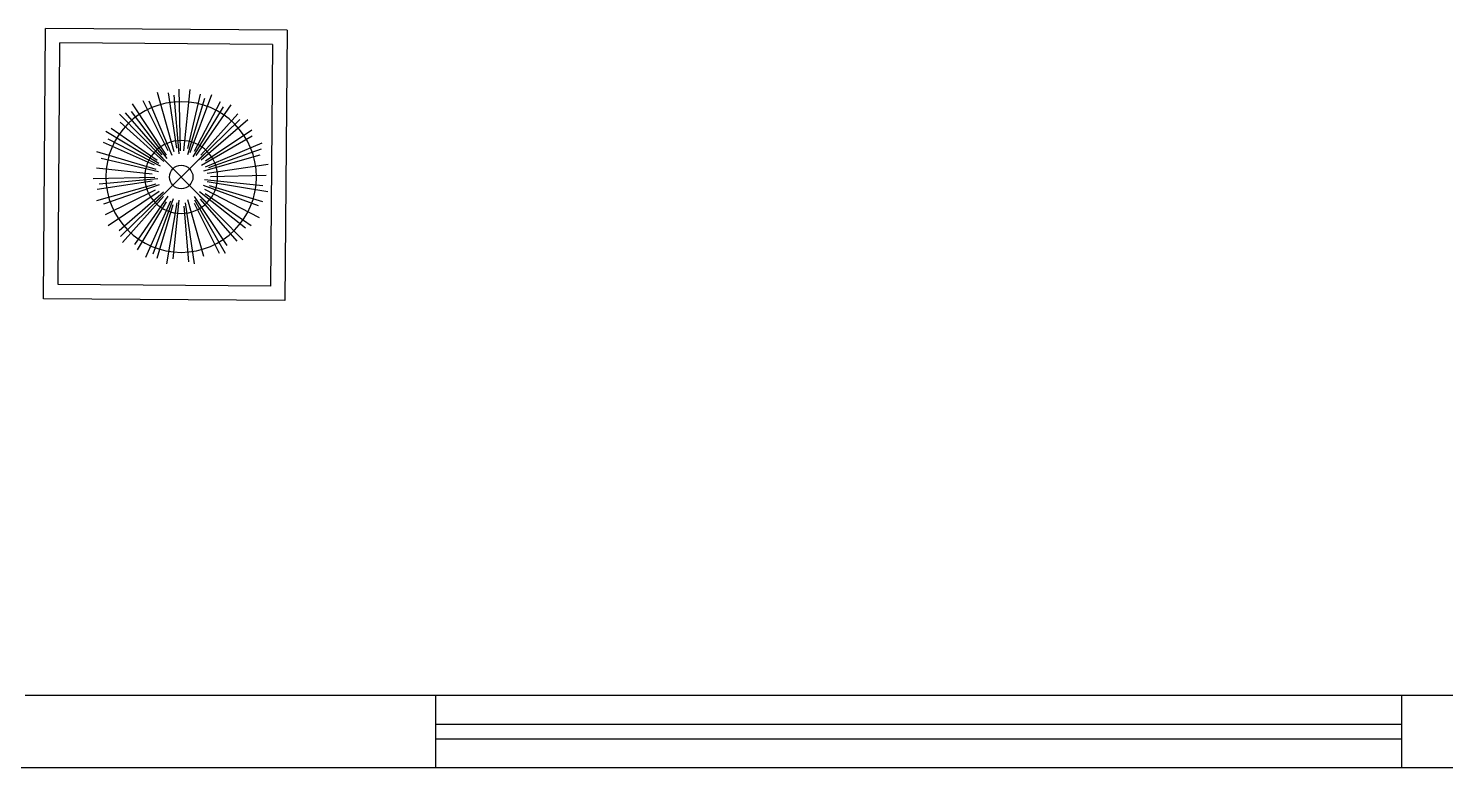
# Model space of a CAD drawing. Extents: x 33 to 1815, y -14679 to 245.
# Drawn here: x 40.079 to 43.014, y -2.458 to -0.927 of the extents above; entities that cross this region are included whole.
import ezdxf

# ---------------------------------------------------------------- set-up
doc = ezdxf.new("R2010")
doc.units = 0
doc.header["$MEASUREMENT"] = 0
for name, color, linetype in [('ESQUADRIA', 2, 'CONTINUOUS'), ('JANELA', 3, 'CONTINUOUS'), ('MOBIL_I', 13, 'CONTINUOUS'), ('PAREDE', 6, 'CONTINUOUS'), ('TEXTO', 1, 'CONTINUOUS')]:
    doc.layers.add(name, color=color, linetype=linetype)

# ---------------------------------------------------------------- blocks, each defined once
blk = doc.blocks.new('ACABJ1_2')
at = {"layer": 'MOBIL_I'}
for p, q in [((-1.77635683940025e-15, -7.259223068053139), (-1.77635683940025e-15, 7.2592230680531)), ((-7.259223068053121, -1.909572828440268e-14), (7.259223068053117, -1.909572828440268e-14))]:
    blk.add_line(p, q, dxfattribs=at)
for centre, radius in [((7.105322580735199e-15, -4.865897522553718e-15), 15.00000000000001), ((-1.77635683940025e-15, -1.909572828440268e-14), 7.259223068053119)]:
    blk.add_circle(centre, radius, dxfattribs=at)

msp = doc.modelspace()

# ---------------------------------------------------------------- linework, layer by layer
at = {"layer": 'ESQUADRIA'}
for p, q in [((40.92274430105341, -2.307701827126536), (42.92274430105341, -2.307701827126536)), ((40.92274430105341, -2.457701827126542), (42.92274430105341, -2.457701827126542))]:
    msp.add_line(p, q, dxfattribs=at)
at = {"layer": 'JANELA', "color": 3}
for p, q in [((40.92274430105341, -2.367701827126538), (42.92274430105341, -2.367701827126538)), ((40.92274430105341, -2.397701827126539), (42.92274430105341, -2.397701827126539)), ((40.92274430105341, -2.397701827126539), (42.92274430105341, -2.397701827126539))]:
    msp.add_line(p, q, dxfattribs=at)
at = {"layer": 'PAREDE'}
for p, q in [((40.07274430105342, -2.307701827126536), (40.92274430105341, -2.307701827126536)), ((40.92274430105341, -2.307701827126536), (40.92274430105341, -2.457701827126542)), ((42.92274430105341, -2.307701827126536), (42.92274430105341, -2.457701827126542)), ((42.92274430105341, -2.30770182712655), (44.07274430105342, -2.30770182712655)), ((38.54837412516369, -2.457701827126542), (40.92274430105341, -2.457701827126542)), ((42.92274430105341, -2.457701827126542), (44.92274430105341, -2.457701827126542))]:
    msp.add_line(p, q, dxfattribs=at)
at = {"layer": 'TEXTO'}
for p, q in [((40.11057791995539, -1.486673962927136), (40.11497610445274, -0.9266912346460563)), ((40.61496068327533, -0.9306181850903767), (40.11497610445274, -0.9266912346460563)), ((40.61496068327533, -0.9306181850903767), (40.61056249877775, -1.490600913371357)), ((40.14081261171139, -1.456910505224458), (40.14473956215515, -0.9569259264020582)), ((40.5847259915193, -0.9603816427930605), (40.14473956215515, -0.9569259264020582)), ((40.5847259915193, -0.9603816427930605), (40.580799041075, -1.460366221615456)), ((40.39460299086498, -1.180156708700234), (40.39172441433673, -1.052483418128486)), ((40.40142986126605, -1.180431907075486), (40.41457568952065, -1.053404577229684)), ((40.3656488891886, -1.189281233151131), (40.29480765654859, -1.083025527015875)), ((40.36888406589916, -1.180485571956047), (40.3172716073248, -1.076928960607474)), ((40.37699979225763, -1.189955255657437), (40.32965761950756, -1.077834761721348)), ((40.38111463010731, -1.182170535206377), (40.34657543312775, -1.05922420870469)), ((40.38690947478532, -1.174805088895075), (40.36982386252275, -1.060367772045613)), ((40.39170169602792, -1.186319190652994), (40.38132375218237, -1.065056728354446)), ((40.40952917321571, -1.175716912892114), (40.4357705587626, -1.063026153205834)), ((40.40974624428306, -1.188186588264059), (40.4447367658147, -1.071619226262032)), ((40.41471236091348, -1.183524895313789), (40.45903560112617, -1.063757597167354)), ((40.42372978945608, -1.180972248317821), (40.47717180593241, -1.078347843281624)), ((40.42680837151366, -1.189823934977531), (40.49952403149243, -1.084842088346325)), ((40.35770107697634, -1.195738309536938), (40.26820430343032, -1.104639007382073)), ((40.35628549742908, -1.188885103166041), (40.28054105715803, -1.101417409689414)), ((40.3665012678914, -1.196038980268059), (40.29276320356861, -1.099214477423501)), ((40.42083895867547, -1.193104149287099), (40.48371931273348, -1.088900754166249)), ((40.43617731845011, -1.189594027367733), (40.51346200741464, -1.103484245776168)), ((40.34924704425527, -1.206439744201364), (40.23990650124959, -1.140459436658385)), ((40.34617161462346, -1.200153884228647), (40.25105449440655, -1.134271025488794)), ((40.35980463324732, -1.202216638531698), (40.26922957014249, -1.120924299257129)), ((40.43036022735118, -1.200625861978382), (40.51717941003239, -1.115333916287503)), ((40.43695785623462, -1.198933234238454), (40.53349694363351, -1.115333234642525)), ((40.44608963617233, -1.201040511955473), (40.54236091638424, -1.136855948075593)), ((40.34060613014401, -1.210068053384568), (40.23482857894957, -1.1631753322287)), ((40.35289560834455, -1.212191411406262), (40.24494954472152, -1.155978122679678)), ((40.43771179398262, -1.210279109466703), (40.54301463674052, -1.149257819835337)), ((40.44595085552101, -1.213385816404332), (40.5635988042738, -1.163709710654067)), ((40.34371994909721, -1.218907406060738), (40.22140590507528, -1.182191878511147)), ((40.34868426830459, -1.223571013072132), (40.23014985233862, -1.19596886256221)), ((40.44243173260108, -1.221457342710107), (40.55960167054843, -1.188540901186422)), ((40.45284391524527, -1.214592477357157), (40.56205270810781, -1.176366083391794)), ((40.33574382355109, -1.228331164508243), (40.22065274646023, -1.21642059742859)), ((40.44963934227291, -1.22651541802082), (40.57594510951, -1.207657833581142)), ((40.45622042321862, -1.23318770382055), (40.57189676267623, -1.230579615675047)), ((40.34143675155333, -1.235775665496814), (40.21376346098156, -1.238654242025038)), ((40.34345057805945, -1.249264026254457), (40.22050425155778, -1.283803223234009)), ((40.33608513174815, -1.243469181576466), (40.22164781489868, -1.26055479383903)), ((40.34759923350606, -1.238676960333843), (40.22633677120751, -1.249054904179409)), ((40.35014097699531, -1.250541624637603), (40.2352690876199, -1.290750274359946)), ((40.34176561480913, -1.261494590462616), (40.23820900346055, -1.313107049036979)), ((40.44122673281642, -1.251349878798155), (40.55536700273127, -1.293590679748649)), ((40.44397862290885, -1.239532187825511), (40.56503782637715, -1.252060385492618)), ((40.44408474945713, -1.259678474352731), (40.557352471667, -1.318663035329609)), ((40.4494883019233, -1.243536826723944), (40.5754395389645, -1.26463282672482)), ((40.45368543213754, -1.251916213465948), (40.56450611211966, -1.285181728979588)), ((40.35056127600419, -1.2647297671732), (40.24430556986896, -1.335570999813171)), ((40.35923653994136, -1.266237599607799), (40.26723314950362, -1.345909819541284)), ((40.35273823291636, -1.276882407240577), (40.2701991697088, -1.357969525076324)), ((40.35948903107476, -1.275039304627724), (40.27418904149017, -1.370079649245768)), ((40.36826672832064, -1.274342315324005), (40.29896746896133, -1.374391798748053)), ((40.36461983356947, -1.286268759991377), (40.30483943299642, -1.385335007227337)), ((40.37377975030777, -1.284287359084202), (40.3220237210117, -1.401035244545798)), ((40.37902877756363, -1.279946689963354), (40.33678797661316, -1.394086959878194)), ((40.38684182963783, -1.288208259070234), (40.36574582963696, -1.414159496111448)), ((40.3908464685363, -1.282698580055771), (40.37831827086916, -1.403757783524076)), ((40.40386323834098, -1.288359299419841), (40.42272082278068, -1.414665066656931)), ((40.4089213136517, -1.281151689748028), (40.44183775517536, -1.398321627695363)), ((40.42268147564622, -1.27482516739592), (40.49019437390617, -1.376088660569489)), ((40.4227746333157, -1.288613041552671), (40.47438709189006, -1.392169652901244)), ((40.42310784992207, -1.281623100944169), (40.4871374425804, -1.392117293516729)), ((40.43381316445434, -1.264556163185836), (40.52931388657883, -1.340000835329549)), ((40.43395762223852, -1.273360303971779), (40.52345439578453, -1.36445960612665)), ((40.43537320178577, -1.280213510342675), (40.51111764205682, -1.367681203819306)), ((40.44548708459141, -1.268944729280068), (40.54060420480832, -1.334827588019917)), ((40.37846244289585, -1.292405389284466), (40.34519692738218, -1.403226069266588)), ((40.40098025261588, -1.294735716621191), (40.41084657174698, -1.410020032037013)), ((40.580799041075, -1.460366221615456), (40.14081261171139, -1.456910505224458)), ((40.61056249877775, -1.490600913371357), (40.11057791995539, -1.486673962927136))]:
    msp.add_line(p, q, dxfattribs=at)
msp.add_circle((40.39582934960743, -1.234549306754359), 0.02428042235110437, dxfattribs=at)

# ---------------------------------------------------------------- block references
at = {"layer": 'TEXTO', "extrusion": (0, 0, -1), "xscale": 0.01039999999999941, "yscale": 0.01039999999999941, "zscale": -0.0104, "rotation": 135.45}
msp.add_blockref('ACABJ1_2', (-40.39582934960743, -1.234549306754359), dxfattribs=at)

doc.saveas('drawing.dxf')
